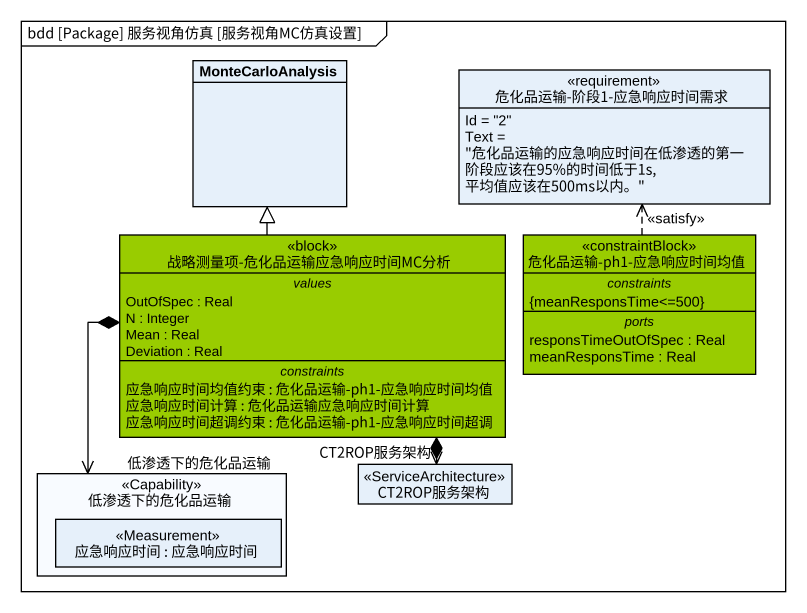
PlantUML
@startuml
mainframe bdd [Package] 服务视角仿真 [服务视角MC仿真设置]
allowmixing
hide circle
hide empty members
class MonteCarloAnalysis
class "危化品运输-阶段1-应急响应时间需求" as 危化品运输_阶段1_应急响应时间需求 <<requirement>> {
  Id = "2"
  Text = "危化品运输的应急响应时间在低渗透的第一阶段应该在95%的时间低于1s,平均值应该在500ms以内。"
}
class "战略测量项-危化品运输应急响应时间MC分析" as 战略测量项_危化品运输应急响应时间MC分析 <<block>> #99CC00 {
  -- values --
  OutOfSpec : Real
  N : Integer
  Mean : Real
  Deviation : Real
  -- constraints --
  应急响应时间均值约束 : 危化品运输-ph1-应急响应时间均值
  应急响应时间计算 : 危化品运输应急响应时间计算
  应急响应时间超调约束 : 危化品运输-ph1-应急响应时间超调
}
class "危化品运输-ph1-应急响应时间均值" as 危化品运输_ph1_应急响应时间均值 <<constraintBlock>> #99CC00 {
  -- constraints --
  {meanResponsTime<=500}
  -- ports --
  responsTimeOutOfSpec : Real
  meanResponsTime : Real
}
rectangle 低渗透下的危化品运输 <<Capability>> {
  rectangle "应急响应时间 : 应急响应时间" as 应急响应时间 <<Measurement>>
}
class CT2ROP服务架构 <<ServiceArchitecture>>
战略测量项_危化品运输应急响应时间MC分析 -up-|> MonteCarloAnalysis
战略测量项_危化品运输应急响应时间MC分析 *--> "低渗透下的危化品运输" 低渗透下的危化品运输
战略测量项_危化品运输应急响应时间MC分析 *--> "CT2ROP服务架构" CT2ROP服务架构
危化品运输_ph1_应急响应时间均值 .up.> 危化品运输_阶段1_应急响应时间需求 : <<satisfy>>
@enduml
